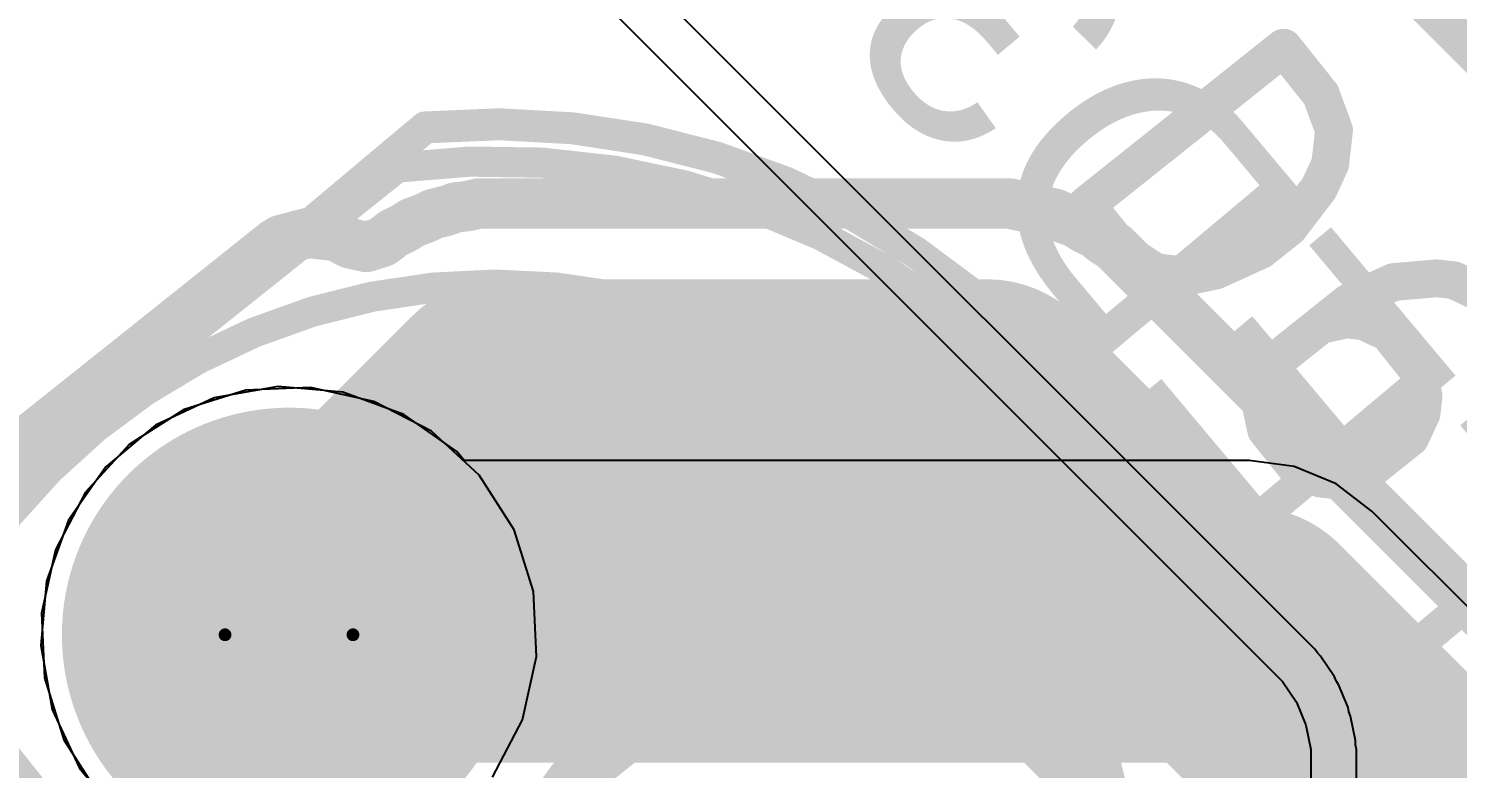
# Model space of a CAD drawing. Header units: inches. Extents: x 0 to 12.4, y -0.6 to 2.2.
# Drawn here: x 1.4063 to 1.6296, y 0.997 to 1.1127 of the extents above; entities that cross this region are included whole.
import ezdxf

# ---------------------------------------------------------------- set-up
doc = ezdxf.new("R2010")
doc.units = ezdxf.units.IN
doc.header["$MEASUREMENT"] = 0
for name, color, linetype in [('Bottom Layer', 5, 'Continuous'), ('Bottom Solder', 6, 'Continuous'), ('Dimension', 6, 'Continuous'), ('Drill Drawing', 1, 'Continuous'), ('Mechanical 4', 56, 'Continuous'), ('Multi-Layer', 9, 'Continuous'), ('Pad Holes', 156, 'Continuous'), ('Top Layer', 1, 'Continuous'), ('Top Overlay', 2, 'Continuous'), ('Top Solder', 216, 'Continuous')]:
    doc.layers.add(name, color=color, linetype=linetype)
doc.styles.add('Arial', font='', dxfattribs={"height": 0.2})
doc.styles.get('Arial').set_extended_font_data('Arial')

# ---------------------------------------------------------------- blocks, each defined once
blk = doc.blocks.new('IR333_A_52')
at = {"layer": 'Bottom Layer'}
h = blk.add_hatch(color=5, dxfattribs=at)
edge = h.paths.add_edge_path()
edge.add_arc((0.0499999, 0), 0.031496, 0, 360)
at = {"layer": 'Bottom Solder'}
h = blk.add_hatch(color=6, dxfattribs=at)
edge = h.paths.add_edge_path()
edge.add_arc((0.0499999, 0), 0.035496, 0, 360)
at = {"layer": 'Multi-Layer'}
h = blk.add_hatch(color=9, dxfattribs=at)
edge = h.paths.add_edge_path()
edge.add_arc((0.0499999, 0), 0.031496, 0, 360)
at = {"layer": 'Pad Holes'}
h = blk.add_hatch(color=7, dxfattribs=at)
edge = h.paths.add_edge_path()
edge.add_arc((0.0499999, 0), 0.017717, 0, 360)
at = {"layer": 'Top Layer'}
h = blk.add_hatch(color=1, dxfattribs=at)
edge = h.paths.add_edge_path()
edge.add_arc((0.0499999, 0), 0.031496, 0, 360)
at = {"layer": 'Top Solder'}
h = blk.add_hatch(color=216, dxfattribs=at)
edge = h.paths.add_edge_path()
edge.add_arc((0.0499999, 0), 0.035496, 0, 360)
at = {"layer": 'Top Overlay'}
for points in [[(-0.1181102, 0, 0.005, 0.005, -0.7350501228491367), (0.0970696, 0.0672869, 0.005, 0.005, 0)], [(0.0970696, 0.0672869, 0.005, 0.005, 0), (0.0970696, -0.067287, 0.005, 0.005, 0)], [(0.0970696, -0.0672869, 0.005, 0.005, -0.7350501228491367), (-0.1181102, 0, 0.005, 0.005, 0)], [(0.0599998, -0.044, 0.005, 0.005, 0), (0.0400003, -0.0440001, 0.005, 0.005, 0)]]:
    blk.add_lwpolyline(points, format="xyseb", dxfattribs=at)
for points in [[(0.0387503, -0.0440001, 0.0025, 0.0025, 1), (0.0412503, -0.0440001, 0.0025, 0.0025, 1)], [(0.0587498, -0.044, 0.0025, 0.0025, 1), (0.0612498, -0.044, 0.0025, 0.0025, 1)], [(0.0958196, -0.0672869, 0.0025, 0.0025, 1), (0.0983196, -0.0672869, 0.0025, 0.0025, 1)], [(0.0958196, -0.067287, 0.0025, 0.0025, 1), (0.0983196, -0.067287, 0.0025, 0.0025, 1)]]:
    blk.add_lwpolyline(points, format="xyseb", close=True, dxfattribs=at)

msp = doc.modelspace()

# ---------------------------------------------------------------- linework, layer by layer
at = {"layer": 'Bottom Layer'}
for p, q in [((1.605983, 1.0170474), (1.4206642, 1.2023665)), ((1.4156175, 1.1973198), (1.6009365, 1.0120005)), ((1.450392, 1.0566096), (1.4402655, 1.0561674)), ((1.4602879, 1.0544157), (1.450392, 1.0566096)), ((1.4402655, 1.0561674), (1.4305984, 1.0531194)), ((1.4692789, 1.0497353), (1.4602879, 1.0544157)), ((1.4305984, 1.0531194), (1.4220496, 1.0476732)), ((1.476752, 1.0428874), (1.4692789, 1.0497353)), ((1.4220496, 1.0476732), (1.4152017, 1.0402001)), ((1.4821982, 1.0343386), (1.476752, 1.0428874)), ((1.4152017, 1.0402001), (1.4105213, 1.0312091)), ((1.4852462, 1.0246715), (1.4821982, 1.0343386)), ((1.4105213, 1.0312091), (1.4083274, 1.0213132)), ((1.4856884, 1.014545), (1.4852462, 1.0246715)), ((1.4083274, 1.0213132), (1.4087696, 1.0111867)), ((1.607354, 1.0156765), (1.605983, 1.0170474)), ((1.4834945, 1.0046491), (1.4856884, 1.014545)), ((1.6077446, 1.015092), (1.607354, 1.0156765)), ((1.6082418, 1.0145948), (1.6077446, 1.015092)), ((1.6103961, 1.0113707), (1.6082418, 1.0145948)), ((1.6009365, 1.0120005), (1.6023075, 1.0106296)), ((1.4087696, 1.0111867), (1.4118176, 1.0015196)), ((1.6023075, 1.0106296), (1.6044618, 1.0074055)), ((1.6106651, 1.0107212), (1.6103961, 1.0113707)), ((1.6110556, 1.0101368), (1.6106651, 1.0107212)), ((1.6125395, 1.0065544), (1.6110556, 1.0101368)), ((1.6044618, 1.0074055), (1.6059457, 1.0038231)), ((1.6126766, 1.0058651), (1.6125395, 1.0065544)), ((1.6129457, 1.0052155), (1.6126766, 1.0058651)), ((1.6137022, 1.0014124), (1.6129457, 1.0052155)), ((1.4788141, 0.9956581), (1.4834945, 1.0046491)), ((1.6059457, 1.0038231), (1.6067022, 1.00002)), ((1.4118176, 1.0015196), (1.4172638, 0.9929708)), ((1.6137022, 1.0007093), (1.6137022, 1.0014124)), ((1.6138393, 1.00002), (1.6137022, 1.0007093)), ((1.6067022, 1.00002), (1.6067022, 0.9980812)), ((1.6138393, 0.9980812), (1.6138393, 1.00002)), ((1.6067022, 0.9980812), (1.6067022, 0.6699006)), ((1.6138393, 0.6699006), (1.6138393, 0.9980812))]:
    msp.add_line(p, q, dxfattribs=at)
at = {"layer": 'Dimension'}
for points in [[(1.6143704, 1.1280377, 0.007874, 0.007874, 0), (1.6697864, 1.0726217, 0.007874, 0.007874, 0)], [(1.4688731, 1.0833646, 0.007874, 0.007874, 0), (1.4696755, 1.0837509, 0.007874, 0.007874, 0)], [(1.4696755, 1.0837509, 0.007874, 0.007874, 0), (1.4699421, 1.0838118, 0.007874, 0.007874, 0)], [(1.4699421, 1.0838118, 0.007874, 0.007874, 0), (1.4699427, 1.083812, 0.007874, 0.007874, 0)], [(1.4699427, 1.083812, 0.007874, 0.007874, 0), (1.4711452, 1.0840865, 0.007874, 0.007874, 0)], [(1.4711452, 1.0840865, 0.007874, 0.007874, 0), (1.4716708, 1.0842379, 0.007874, 0.007874, 0)], [(1.4716708, 1.0842379, 0.007874, 0.007874, 0), (1.4730931, 1.0847355, 0.007874, 0.007874, 0)], [(1.4730931, 1.0847355, 0.007874, 0.007874, 0), (1.4733654, 1.0847662, 0.007874, 0.007874, 0)], [(1.4733654, 1.0847662, 0.007874, 0.007874, 0), (1.4733655, 1.0847662, 0.007874, 0.007874, 0)], [(1.4733655, 1.0847662, 0.007874, 0.007874, 0), (1.4745905, 1.0849043, 0.007874, 0.007874, 0)], [(1.4745905, 1.0849043, 0.007874, 0.007874, 0), (1.4751298, 1.0849959, 0.007874, 0.007874, 0)], [(1.4751298, 1.0849959, 0.007874, 0.007874, 0), (1.4763318, 1.0852702, 0.007874, 0.007874, 0)], [(1.4763318, 1.0852702, 0.007874, 0.007874, 0), (1.4763322, 1.0852703, 0.007874, 0.007874, 0)], [(1.4763322, 1.0852703, 0.007874, 0.007874, 0), (1.4765994, 1.0853313, 0.007874, 0.007874, 0)], [(1.4765994, 1.0853313, 0.007874, 0.007874, 0), (1.4837013, 1.0853313, 0.007874, 0.007874, 0)], [(1.4837013, 1.0853313, 0.007874, 0.007874, 0), (1.5579649, 1.0853313, 0.007874, 0.007874, 0)], [(1.5579649, 1.0853313, 0.007874, 0.007874, 0), (1.559746, 1.0853313, 0.007874, 0.007874, 0)], [(1.559746, 1.0853313, 0.007874, 0.007874, 0), (1.5600133, 1.0852703, 0.007874, 0.007874, 0)], [(1.5600133, 1.0852703, 0.007874, 0.007874, 0), (1.5600135, 1.0852702, 0.007874, 0.007874, 0)], [(1.5600135, 1.0852702, 0.007874, 0.007874, 0), (1.5612154, 1.0849959, 0.007874, 0.007874, 0)], [(1.5612154, 1.0849959, 0.007874, 0.007874, 0), (1.5617548, 1.0849043, 0.007874, 0.007874, 0)], [(1.5617548, 1.0849043, 0.007874, 0.007874, 0), (1.5629799, 1.0847662, 0.007874, 0.007874, 0)], [(1.5629799, 1.0847662, 0.007874, 0.007874, 0), (1.56298, 1.0847662, 0.007874, 0.007874, 0)], [(1.56298, 1.0847662, 0.007874, 0.007874, 0), (1.5632523, 1.0847355, 0.007874, 0.007874, 0)], [(1.5632523, 1.0847355, 0.007874, 0.007874, 0), (1.5635108, 1.0846451, 0.007874, 0.007874, 0)], [(1.5635108, 1.0846451, 0.007874, 0.007874, 0), (1.5635109, 1.084645, 0.007874, 0.007874, 0)], [(1.5635109, 1.084645, 0.007874, 0.007874, 0), (1.5638553, 1.0845245, 0.007874, 0.007874, 0)], [(1.5638553, 1.0845245, 0.007874, 0.007874, 0), (1.5646746, 1.0842378, 0.007874, 0.007874, 0)], [(1.5646746, 1.0842378, 0.007874, 0.007874, 0), (1.5652004, 1.0840864, 0.007874, 0.007874, 0)], [(1.5652004, 1.0840864, 0.007874, 0.007874, 0), (1.5664024, 1.083812, 0.007874, 0.007874, 0)], [(1.5664024, 1.083812, 0.007874, 0.007874, 0), (1.5664028, 1.0838119, 0.007874, 0.007874, 0)], [(1.5664028, 1.0838119, 0.007874, 0.007874, 0), (1.5666699, 1.0837509, 0.007874, 0.007874, 0)], [(1.5666699, 1.0837509, 0.007874, 0.007874, 0), (1.5669167, 1.0836321, 0.007874, 0.007874, 0)], [(1.4646347, 1.0813235, 0.007874, 0.007874, 0), (1.4651136, 1.0815882, 0.007874, 0.007874, 0)], [(1.4651136, 1.0815882, 0.007874, 0.007874, 0), (1.4661575, 1.0822441, 0.007874, 0.007874, 0)], [(1.4661575, 1.0822441, 0.007874, 0.007874, 0), (1.4661579, 1.0822443, 0.007874, 0.007874, 0)], [(1.4661579, 1.0822443, 0.007874, 0.007874, 0), (1.4663896, 1.0823899, 0.007874, 0.007874, 0)], [(1.4663896, 1.0823899, 0.007874, 0.007874, 0), (1.466648, 1.0824803, 0.007874, 0.007874, 0)], [(1.466648, 1.0824803, 0.007874, 0.007874, 0), (1.4666482, 1.0824804, 0.007874, 0.007874, 0)], [(1.4666482, 1.0824804, 0.007874, 0.007874, 0), (1.4678119, 1.0828876, 0.007874, 0.007874, 0)], [(1.4678119, 1.0828876, 0.007874, 0.007874, 0), (1.4683173, 1.0830969, 0.007874, 0.007874, 0)], [(1.4683173, 1.0830969, 0.007874, 0.007874, 0), (1.4688731, 1.0833646, 0.007874, 0.007874, 0)], [(1.5669167, 1.0836321, 0.007874, 0.007874, 0), (1.5669169, 1.083632, 0.007874, 0.007874, 0)], [(1.5669169, 1.083632, 0.007874, 0.007874, 0), (1.5680279, 1.083097, 0.007874, 0.007874, 0)], [(1.5680279, 1.083097, 0.007874, 0.007874, 0), (1.5685333, 1.0828876, 0.007874, 0.007874, 0)], [(1.5685333, 1.0828876, 0.007874, 0.007874, 0), (1.5699557, 1.0823899, 0.007874, 0.007874, 0)], [(1.5699557, 1.0823899, 0.007874, 0.007874, 0), (1.5701876, 1.0822442, 0.007874, 0.007874, 0)], [(1.5701876, 1.0822442, 0.007874, 0.007874, 0), (1.5701877, 1.0822441, 0.007874, 0.007874, 0)], [(1.5701877, 1.0822441, 0.007874, 0.007874, 0), (1.5712315, 1.0815883, 0.007874, 0.007874, 0)], [(1.5712315, 1.0815883, 0.007874, 0.007874, 0), (1.5717105, 1.0813235, 0.007874, 0.007874, 0)], [(1.4450175, 1.079169, 0.007874, 0.007874, 0), (1.4454318, 1.0794275, 0.007874, 0.007874, 0)], [(1.4454318, 1.0794275, 0.007874, 0.007874, 0), (1.445432, 1.0794276, 0.007874, 0.007874, 0)], [(1.445432, 1.0794276, 0.007874, 0.007874, 0), (1.4457433, 1.0796217, 0.007874, 0.007874, 0)], [(1.4457433, 1.0796217, 0.007874, 0.007874, 0), (1.4460981, 1.0797151, 0.007874, 0.007874, 0)], [(1.4460981, 1.0797151, 0.007874, 0.007874, 0), (1.4460982, 1.0797152, 0.007874, 0.007874, 0)], [(1.4460982, 1.0797152, 0.007874, 0.007874, 0), (1.4495831, 1.0806326, 0.007874, 0.007874, 0)], [(1.4495831, 1.0806326, 0.007874, 0.007874, 0), (1.4495832, 1.0806326, 0.007874, 0.007874, 0)], [(1.4495832, 1.0806326, 0.007874, 0.007874, 0), (1.4500206, 1.0807477, 0.007874, 0.007874, 0)], [(1.4500206, 1.0807477, 0.007874, 0.007874, 0), (1.4504701, 1.0806971, 0.007874, 0.007874, 0)], [(1.4504701, 1.0806971, 0.007874, 0.007874, 0), (1.4504702, 1.0806971, 0.007874, 0.007874, 0)], [(1.4504702, 1.0806971, 0.007874, 0.007874, 0), (1.4539663, 1.0803032, 0.007874, 0.007874, 0)], [(1.4539663, 1.0803032, 0.007874, 0.007874, 0), (1.4544159, 1.0802525, 0.007874, 0.007874, 0)], [(1.4544159, 1.0802525, 0.007874, 0.007874, 0), (1.4548167, 1.080043, 0.007874, 0.007874, 0)], [(1.4548167, 1.080043, 0.007874, 0.007874, 0), (1.4548169, 1.0800429, 0.007874, 0.007874, 0)], [(1.4548169, 1.0800429, 0.007874, 0.007874, 0), (1.4566096, 1.0791055, 0.007874, 0.007874, 0)], [(1.4590647, 1.0785536, 0.007874, 0.007874, 0), (1.4614685, 1.0792978, 0.007874, 0.007874, 0)], [(1.4614685, 1.0792978, 0.007874, 0.007874, 0), (1.4616515, 1.0794128, 0.007874, 0.007874, 0)], [(1.4616515, 1.0794128, 0.007874, 0.007874, 0), (1.4620984, 1.0797298, 0.007874, 0.007874, 0)], [(1.4620984, 1.0797298, 0.007874, 0.007874, 0), (1.4630624, 1.0804985, 0.007874, 0.007874, 0)], [(1.4630624, 1.0804985, 0.007874, 0.007874, 0), (1.4630628, 1.0804988, 0.007874, 0.007874, 0)], [(1.4630628, 1.0804988, 0.007874, 0.007874, 0), (1.4632769, 1.0806695, 0.007874, 0.007874, 0)], [(1.4632769, 1.0806695, 0.007874, 0.007874, 0), (1.4635236, 1.0807884, 0.007874, 0.007874, 0)], [(1.4635236, 1.0807884, 0.007874, 0.007874, 0), (1.4635241, 1.0807886, 0.007874, 0.007874, 0)], [(1.4635241, 1.0807886, 0.007874, 0.007874, 0), (1.4646347, 1.0813235, 0.007874, 0.007874, 0)], [(1.5717105, 1.0813235, 0.007874, 0.007874, 0), (1.5728216, 1.0807884, 0.007874, 0.007874, 0)], [(1.5728216, 1.0807884, 0.007874, 0.007874, 0), (1.5728217, 1.0807883, 0.007874, 0.007874, 0)], [(1.5728217, 1.0807883, 0.007874, 0.007874, 0), (1.5730685, 1.0806695, 0.007874, 0.007874, 0)], [(1.5730685, 1.0806695, 0.007874, 0.007874, 0), (1.5738543, 1.0800429, 0.007874, 0.007874, 0)], [(1.5738543, 1.0800429, 0.007874, 0.007874, 0), (1.5742466, 1.07973, 0.007874, 0.007874, 0)], [(1.5742466, 1.07973, 0.007874, 0.007874, 0), (1.5746931, 1.0794132, 0.007874, 0.007874, 0)], [(1.5746931, 1.0794132, 0.007874, 0.007874, 0), (1.5750482, 1.0791901, 0.007874, 0.007874, 0)], [(1.3883459, 1.0339946, 0.007874, 0.007874, 0), (1.4447883, 1.0790069, 0.007874, 0.007874, 0)], [(1.4447883, 1.0790069, 0.007874, 0.007874, 0), (1.4447887, 1.0790072, 0.007874, 0.007874, 0)], [(1.4447887, 1.0790072, 0.007874, 0.007874, 0), (1.4448983, 1.0790946, 0.007874, 0.007874, 0)], [(1.4448983, 1.0790946, 0.007874, 0.007874, 0), (1.445017, 1.0791687, 0.007874, 0.007874, 0)], [(1.445017, 1.0791687, 0.007874, 0.007874, 0), (1.4450175, 1.079169, 0.007874, 0.007874, 0)], [(1.4566096, 1.0791055, 0.007874, 0.007874, 0), (1.4590647, 1.0785536, 0.007874, 0.007874, 0)], [(1.5750482, 1.0791901, 0.007874, 0.007874, 0), (1.5759691, 1.0786114, 0.007874, 0.007874, 0)], [(1.5759691, 1.0786114, 0.007874, 0.007874, 0), (1.5772285, 1.077352, 0.007874, 0.007874, 0)], [(1.5772285, 1.077352, 0.007874, 0.007874, 0), (1.5772286, 1.077352, 0.007874, 0.007874, 0)], [(1.5772286, 1.077352, 0.007874, 0.007874, 0), (1.6645518, 0.9900287, 0.007874, 0.007874, 0)], [(1.4452837, 1.0189489, 0.0393701, 0.0393701, 0), (1.4801504, 1.0538155, 0.0393701, 0.0393701, 0)], [(1.4801504, 1.0538155, 0.0393701, 0.0393701, 0), (1.556195, 1.0538155, 0.0393701, 0.0393701, 0)], [(1.556195, 1.0538155, 0.0393701, 0.0393701, 0), (1.6447777, 0.9652328, 0.0393701, 0.0393701, 0)], [(1.5074203, 1.0203983, 0.007874, 0.007874, 0), (1.5091324, 1.0217987, 0.007874, 0.007874, 0)], [(1.5091324, 1.0217987, 0.007874, 0.007874, 0), (1.5112868, 1.0222998, 0.007874, 0.007874, 0)], [(1.5112868, 1.0222998, 0.007874, 0.007874, 0), (1.5411187, 1.0222998, 0.007874, 0.007874, 0)], [(1.5411187, 1.0222998, 0.007874, 0.007874, 0), (1.5429869, 1.0219282, 0.007874, 0.007874, 0)], [(1.5429869, 1.0219282, 0.007874, 0.007874, 0), (1.5445707, 1.0208699, 0.007874, 0.007874, 0)], [(1.5065019, 1.018386, 0.007874, 0.007874, 0), (1.5074203, 1.0203983, 0.007874, 0.007874, 0)], [(1.5445707, 1.0208699, 0.007874, 0.007874, 0), (1.6118321, 0.9536085, 0.007874, 0.007874, 0)], [(1.5065019, 1.018386, 0.007874, 0.007874, 0), (1.5065658, 1.016175, 0.007874, 0.007874, 0)], [(1.5065658, 1.016175, 0.007874, 0.007874, 0), (1.5070826, 1.014212, 0.007874, 0.007874, 0)], [(1.5065874, 1.0098167, 0.007874, 0.007874, 0), (1.5070826, 1.014212, 0.007874, 0.007874, 0)], [(1.3933268, 1.0082952, 0.007874, 0.007874, 0), (1.4315255, 0.9603967, 0.007874, 0.007874, 0)], [(1.5045379, 1.0058971, 0.007874, 0.007874, 0), (1.5065874, 1.0098167, 0.007874, 0.007874, 0)], [(1.503836, 1.0051906, 0.007874, 0.007874, 0), (1.5045379, 1.0058971, 0.007874, 0.007874, 0)], [(1.4912254, 0.9951339, 0.007874, 0.007874, 0), (1.503836, 1.0051906, 0.007874, 0.007874, 0)], [(1.4897124, 0.9930686, 0.007874, 0.007874, 0), (1.4912254, 0.9951339, 0.007874, 0.007874, 0)]]:
    msp.add_lwpolyline(points, format="xyseb", dxfattribs=at)
for points in [[(1.467707, 1.0837509, 0.003937, 0.003937, 1), (1.471644, 1.0837509, 0.003937, 0.003937, 1)], [(1.467707, 1.0837509, 0.003937, 0.003937, 1), (1.471644, 1.0837509, 0.003937, 0.003937, 1)], [(1.4679736, 1.0838118, 0.003937, 0.003937, 1), (1.4719106, 1.0838118, 0.003937, 0.003937, 1)], [(1.4679736, 1.0838118, 0.003937, 0.003937, 1), (1.4719106, 1.0838118, 0.003937, 0.003937, 1)], [(1.4679742, 1.083812, 0.003937, 0.003937, 1), (1.4719112, 1.083812, 0.003937, 0.003937, 1)], [(1.4679742, 1.083812, 0.003937, 0.003937, 1), (1.4719112, 1.083812, 0.003937, 0.003937, 1)], [(1.4691767, 1.0840865, 0.003937, 0.003937, 1), (1.4731137, 1.0840865, 0.003937, 0.003937, 1)], [(1.4691767, 1.0840865, 0.003937, 0.003937, 1), (1.4731137, 1.0840865, 0.003937, 0.003937, 1)], [(1.4697023, 1.0842379, 0.003937, 0.003937, 1), (1.4736393, 1.0842379, 0.003937, 0.003937, 1)], [(1.4697023, 1.0842379, 0.003937, 0.003937, 1), (1.4736393, 1.0842379, 0.003937, 0.003937, 1)], [(1.4711246, 1.0847355, 0.003937, 0.003937, 1), (1.4750616, 1.0847355, 0.003937, 0.003937, 1)], [(1.4711246, 1.0847355, 0.003937, 0.003937, 1), (1.4750616, 1.0847355, 0.003937, 0.003937, 1)], [(1.4713969, 1.0847662, 0.003937, 0.003937, 1), (1.4753339, 1.0847662, 0.003937, 0.003937, 1)], [(1.4713969, 1.0847662, 0.003937, 0.003937, 1), (1.4753339, 1.0847662, 0.003937, 0.003937, 1)], [(1.471397, 1.0847662, 0.003937, 0.003937, 1), (1.475334, 1.0847662, 0.003937, 0.003937, 1)], [(1.471397, 1.0847662, 0.003937, 0.003937, 1), (1.475334, 1.0847662, 0.003937, 0.003937, 1)], [(1.472622, 1.0849043, 0.003937, 0.003937, 1), (1.476559, 1.0849043, 0.003937, 0.003937, 1)], [(1.472622, 1.0849043, 0.003937, 0.003937, 1), (1.476559, 1.0849043, 0.003937, 0.003937, 1)], [(1.4731613, 1.0849959, 0.003937, 0.003937, 1), (1.4770983, 1.0849959, 0.003937, 0.003937, 1)], [(1.4731613, 1.0849959, 0.003937, 0.003937, 1), (1.4770983, 1.0849959, 0.003937, 0.003937, 1)], [(1.4743633, 1.0852702, 0.003937, 0.003937, 1), (1.4783003, 1.0852702, 0.003937, 0.003937, 1)], [(1.4743633, 1.0852702, 0.003937, 0.003937, 1), (1.4783003, 1.0852702, 0.003937, 0.003937, 1)], [(1.4743637, 1.0852703, 0.003937, 0.003937, 1), (1.4783007, 1.0852703, 0.003937, 0.003937, 1)], [(1.4743637, 1.0852703, 0.003937, 0.003937, 1), (1.4783007, 1.0852703, 0.003937, 0.003937, 1)], [(1.4746309, 1.0853313, 0.003937, 0.003937, 1), (1.4785679, 1.0853313, 0.003937, 0.003937, 1)], [(1.4746309, 1.0853313, 0.003937, 0.003937, 1), (1.4785679, 1.0853313, 0.003937, 0.003937, 1)], [(1.4817328, 1.0853313, 0.003937, 0.003937, 1), (1.4856698, 1.0853313, 0.003937, 0.003937, 1)], [(1.4817328, 1.0853313, 0.003937, 0.003937, 1), (1.4856698, 1.0853313, 0.003937, 0.003937, 1)], [(1.5559964, 1.0853313, 0.003937, 0.003937, 1), (1.5599334, 1.0853313, 0.003937, 0.003937, 1)], [(1.5559964, 1.0853313, 0.003937, 0.003937, 1), (1.5599334, 1.0853313, 0.003937, 0.003937, 1)], [(1.5577775, 1.0853313, 0.003937, 0.003937, 1), (1.5617145, 1.0853313, 0.003937, 0.003937, 1)], [(1.5577775, 1.0853313, 0.003937, 0.003937, 1), (1.5617145, 1.0853313, 0.003937, 0.003937, 1)], [(1.5580448, 1.0852703, 0.003937, 0.003937, 1), (1.5619818, 1.0852703, 0.003937, 0.003937, 1)], [(1.5580448, 1.0852703, 0.003937, 0.003937, 1), (1.5619818, 1.0852703, 0.003937, 0.003937, 1)], [(1.558045, 1.0852702, 0.003937, 0.003937, 1), (1.561982, 1.0852702, 0.003937, 0.003937, 1)], [(1.558045, 1.0852702, 0.003937, 0.003937, 1), (1.561982, 1.0852702, 0.003937, 0.003937, 1)], [(1.5592469, 1.0849959, 0.003937, 0.003937, 1), (1.5631839, 1.0849959, 0.003937, 0.003937, 1)], [(1.5592469, 1.0849959, 0.003937, 0.003937, 1), (1.5631839, 1.0849959, 0.003937, 0.003937, 1)], [(1.5597863, 1.0849043, 0.003937, 0.003937, 1), (1.5637233, 1.0849043, 0.003937, 0.003937, 1)], [(1.5597863, 1.0849043, 0.003937, 0.003937, 1), (1.5637233, 1.0849043, 0.003937, 0.003937, 1)], [(1.5610114, 1.0847662, 0.003937, 0.003937, 1), (1.5649484, 1.0847662, 0.003937, 0.003937, 1)], [(1.5610114, 1.0847662, 0.003937, 0.003937, 1), (1.5649484, 1.0847662, 0.003937, 0.003937, 1)], [(1.5610115, 1.0847662, 0.003937, 0.003937, 1), (1.5649485, 1.0847662, 0.003937, 0.003937, 1)], [(1.5610115, 1.0847662, 0.003937, 0.003937, 1), (1.5649485, 1.0847662, 0.003937, 0.003937, 1)], [(1.5612838, 1.0847355, 0.003937, 0.003937, 1), (1.5652208, 1.0847355, 0.003937, 0.003937, 1)], [(1.5612838, 1.0847355, 0.003937, 0.003937, 1), (1.5652208, 1.0847355, 0.003937, 0.003937, 1)], [(1.5615423, 1.0846451, 0.003937, 0.003937, 1), (1.5654793, 1.0846451, 0.003937, 0.003937, 1)], [(1.5615423, 1.0846451, 0.003937, 0.003937, 1), (1.5654793, 1.0846451, 0.003937, 0.003937, 1)], [(1.5615424, 1.084645, 0.003937, 0.003937, 1), (1.5654794, 1.084645, 0.003937, 0.003937, 1)], [(1.5615424, 1.084645, 0.003937, 0.003937, 1), (1.5654794, 1.084645, 0.003937, 0.003937, 1)], [(1.5618868, 1.0845245, 0.003937, 0.003937, 1), (1.5658238, 1.0845245, 0.003937, 0.003937, 1)], [(1.5618868, 1.0845245, 0.003937, 0.003937, 1), (1.5658238, 1.0845245, 0.003937, 0.003937, 1)], [(1.5627061, 1.0842378, 0.003937, 0.003937, 1), (1.5666431, 1.0842378, 0.003937, 0.003937, 1)], [(1.5627061, 1.0842378, 0.003937, 0.003937, 1), (1.5666431, 1.0842378, 0.003937, 0.003937, 1)], [(1.5632319, 1.0840864, 0.003937, 0.003937, 1), (1.5671689, 1.0840864, 0.003937, 0.003937, 1)], [(1.5632319, 1.0840864, 0.003937, 0.003937, 1), (1.5671689, 1.0840864, 0.003937, 0.003937, 1)], [(1.5644339, 1.083812, 0.003937, 0.003937, 1), (1.5683709, 1.083812, 0.003937, 0.003937, 1)], [(1.5644339, 1.083812, 0.003937, 0.003937, 1), (1.5683709, 1.083812, 0.003937, 0.003937, 1)], [(1.5644343, 1.0838119, 0.003937, 0.003937, 1), (1.5683713, 1.0838119, 0.003937, 0.003937, 1)], [(1.5644343, 1.0838119, 0.003937, 0.003937, 1), (1.5683713, 1.0838119, 0.003937, 0.003937, 1)], [(1.5647014, 1.0837509, 0.003937, 0.003937, 1), (1.5686384, 1.0837509, 0.003937, 0.003937, 1)], [(1.5647014, 1.0837509, 0.003937, 0.003937, 1), (1.5686384, 1.0837509, 0.003937, 0.003937, 1)], [(1.4631451, 1.0815882, 0.003937, 0.003937, 1), (1.4670821, 1.0815882, 0.003937, 0.003937, 1)], [(1.4631451, 1.0815882, 0.003937, 0.003937, 1), (1.4670821, 1.0815882, 0.003937, 0.003937, 1)], [(1.464189, 1.0822441, 0.003937, 0.003937, 1), (1.468126, 1.0822441, 0.003937, 0.003937, 1)], [(1.464189, 1.0822441, 0.003937, 0.003937, 1), (1.468126, 1.0822441, 0.003937, 0.003937, 1)], [(1.4641894, 1.0822443, 0.003937, 0.003937, 1), (1.4681264, 1.0822443, 0.003937, 0.003937, 1)], [(1.4641894, 1.0822443, 0.003937, 0.003937, 1), (1.4681264, 1.0822443, 0.003937, 0.003937, 1)], [(1.4644211, 1.0823899, 0.003937, 0.003937, 1), (1.4683581, 1.0823899, 0.003937, 0.003937, 1)], [(1.4644211, 1.0823899, 0.003937, 0.003937, 1), (1.4683581, 1.0823899, 0.003937, 0.003937, 1)], [(1.4646795, 1.0824803, 0.003937, 0.003937, 1), (1.4686165, 1.0824803, 0.003937, 0.003937, 1)], [(1.4646795, 1.0824803, 0.003937, 0.003937, 1), (1.4686165, 1.0824803, 0.003937, 0.003937, 1)], [(1.4646797, 1.0824804, 0.003937, 0.003937, 1), (1.4686167, 1.0824804, 0.003937, 0.003937, 1)], [(1.4646797, 1.0824804, 0.003937, 0.003937, 1), (1.4686167, 1.0824804, 0.003937, 0.003937, 1)], [(1.4658434, 1.0828876, 0.003937, 0.003937, 1), (1.4697804, 1.0828876, 0.003937, 0.003937, 1)], [(1.4658434, 1.0828876, 0.003937, 0.003937, 1), (1.4697804, 1.0828876, 0.003937, 0.003937, 1)], [(1.4663488, 1.0830969, 0.003937, 0.003937, 1), (1.4702858, 1.0830969, 0.003937, 0.003937, 1)], [(1.4663488, 1.0830969, 0.003937, 0.003937, 1), (1.4702858, 1.0830969, 0.003937, 0.003937, 1)], [(1.4669046, 1.0833646, 0.003937, 0.003937, 1), (1.4708416, 1.0833646, 0.003937, 0.003937, 1)], [(1.4669046, 1.0833646, 0.003937, 0.003937, 1), (1.4708416, 1.0833646, 0.003937, 0.003937, 1)], [(1.5649482, 1.0836321, 0.003937, 0.003937, 1), (1.5688852, 1.0836321, 0.003937, 0.003937, 1)], [(1.5649482, 1.0836321, 0.003937, 0.003937, 1), (1.5688852, 1.0836321, 0.003937, 0.003937, 1)], [(1.5649484, 1.083632, 0.003937, 0.003937, 1), (1.5688854, 1.083632, 0.003937, 0.003937, 1)], [(1.5649484, 1.083632, 0.003937, 0.003937, 1), (1.5688854, 1.083632, 0.003937, 0.003937, 1)], [(1.5660594, 1.083097, 0.003937, 0.003937, 1), (1.5699964, 1.083097, 0.003937, 0.003937, 1)], [(1.5660594, 1.083097, 0.003937, 0.003937, 1), (1.5699964, 1.083097, 0.003937, 0.003937, 1)], [(1.5665648, 1.0828876, 0.003937, 0.003937, 1), (1.5705018, 1.0828876, 0.003937, 0.003937, 1)], [(1.5665648, 1.0828876, 0.003937, 0.003937, 1), (1.5705018, 1.0828876, 0.003937, 0.003937, 1)], [(1.5679872, 1.0823899, 0.003937, 0.003937, 1), (1.5719242, 1.0823899, 0.003937, 0.003937, 1)], [(1.5679872, 1.0823899, 0.003937, 0.003937, 1), (1.5719242, 1.0823899, 0.003937, 0.003937, 1)], [(1.5682191, 1.0822442, 0.003937, 0.003937, 1), (1.5721561, 1.0822442, 0.003937, 0.003937, 1)], [(1.5682191, 1.0822442, 0.003937, 0.003937, 1), (1.5721561, 1.0822442, 0.003937, 0.003937, 1)], [(1.5682192, 1.0822441, 0.003937, 0.003937, 1), (1.5721562, 1.0822441, 0.003937, 0.003937, 1)], [(1.5682192, 1.0822441, 0.003937, 0.003937, 1), (1.5721562, 1.0822441, 0.003937, 0.003937, 1)], [(1.569263, 1.0815883, 0.003937, 0.003937, 1), (1.5732, 1.0815883, 0.003937, 0.003937, 1)], [(1.569263, 1.0815883, 0.003937, 0.003937, 1), (1.5732, 1.0815883, 0.003937, 0.003937, 1)], [(1.4434633, 1.0794275, 0.003937, 0.003937, 1), (1.4474003, 1.0794275, 0.003937, 0.003937, 1)], [(1.4434633, 1.0794275, 0.003937, 0.003937, 1), (1.4474003, 1.0794275, 0.003937, 0.003937, 1)], [(1.4434635, 1.0794276, 0.003937, 0.003937, 1), (1.4474005, 1.0794276, 0.003937, 0.003937, 1)], [(1.4434635, 1.0794276, 0.003937, 0.003937, 1), (1.4474005, 1.0794276, 0.003937, 0.003937, 1)], [(1.4437748, 1.0796217, 0.003937, 0.003937, 1), (1.4477118, 1.0796217, 0.003937, 0.003937, 1)], [(1.4437748, 1.0796217, 0.003937, 0.003937, 1), (1.4477118, 1.0796217, 0.003937, 0.003937, 1)], [(1.4441296, 1.0797151, 0.003937, 0.003937, 1), (1.4480666, 1.0797151, 0.003937, 0.003937, 1)], [(1.4441296, 1.0797151, 0.003937, 0.003937, 1), (1.4480666, 1.0797151, 0.003937, 0.003937, 1)], [(1.4441297, 1.0797152, 0.003937, 0.003937, 1), (1.4480667, 1.0797152, 0.003937, 0.003937, 1)], [(1.4441297, 1.0797152, 0.003937, 0.003937, 1), (1.4480667, 1.0797152, 0.003937, 0.003937, 1)], [(1.4476146, 1.0806326, 0.003937, 0.003937, 1), (1.4515516, 1.0806326, 0.003937, 0.003937, 1)], [(1.4476146, 1.0806326, 0.003937, 0.003937, 1), (1.4515516, 1.0806326, 0.003937, 0.003937, 1)], [(1.4476147, 1.0806326, 0.003937, 0.003937, 1), (1.4515517, 1.0806326, 0.003937, 0.003937, 1)], [(1.4476147, 1.0806326, 0.003937, 0.003937, 1), (1.4515517, 1.0806326, 0.003937, 0.003937, 1)], [(1.4480521, 1.0807477, 0.003937, 0.003937, 1), (1.4519891, 1.0807477, 0.003937, 0.003937, 1)], [(1.4480521, 1.0807477, 0.003937, 0.003937, 1), (1.4519891, 1.0807477, 0.003937, 0.003937, 1)], [(1.4485016, 1.0806971, 0.003937, 0.003937, 1), (1.4524386, 1.0806971, 0.003937, 0.003937, 1)], [(1.4485016, 1.0806971, 0.003937, 0.003937, 1), (1.4524386, 1.0806971, 0.003937, 0.003937, 1)], [(1.4485017, 1.0806971, 0.003937, 0.003937, 1), (1.4524387, 1.0806971, 0.003937, 0.003937, 1)], [(1.4485017, 1.0806971, 0.003937, 0.003937, 1), (1.4524387, 1.0806971, 0.003937, 0.003937, 1)], [(1.4519978, 1.0803032, 0.003937, 0.003937, 1), (1.4559348, 1.0803032, 0.003937, 0.003937, 1)], [(1.4519978, 1.0803032, 0.003937, 0.003937, 1), (1.4559348, 1.0803032, 0.003937, 0.003937, 1)], [(1.4524474, 1.0802525, 0.003937, 0.003937, 1), (1.4563844, 1.0802525, 0.003937, 0.003937, 1)], [(1.4524474, 1.0802525, 0.003937, 0.003937, 1), (1.4563844, 1.0802525, 0.003937, 0.003937, 1)], [(1.4528482, 1.080043, 0.003937, 0.003937, 1), (1.4567852, 1.080043, 0.003937, 0.003937, 1)], [(1.4528482, 1.080043, 0.003937, 0.003937, 1), (1.4567852, 1.080043, 0.003937, 0.003937, 1)], [(1.4528484, 1.0800429, 0.003937, 0.003937, 1), (1.4567854, 1.0800429, 0.003937, 0.003937, 1)], [(1.4528484, 1.0800429, 0.003937, 0.003937, 1), (1.4567854, 1.0800429, 0.003937, 0.003937, 1)], [(1.4595, 1.0792978, 0.003937, 0.003937, 1), (1.463437, 1.0792978, 0.003937, 0.003937, 1)], [(1.4595, 1.0792978, 0.003937, 0.003937, 1), (1.463437, 1.0792978, 0.003937, 0.003937, 1)], [(1.459683, 1.0794128, 0.003937, 0.003937, 1), (1.46362, 1.0794128, 0.003937, 0.003937, 1)], [(1.459683, 1.0794128, 0.003937, 0.003937, 1), (1.46362, 1.0794128, 0.003937, 0.003937, 1)], [(1.4601299, 1.0797298, 0.003937, 0.003937, 1), (1.4640669, 1.0797298, 0.003937, 0.003937, 1)], [(1.4601299, 1.0797298, 0.003937, 0.003937, 1), (1.4640669, 1.0797298, 0.003937, 0.003937, 1)], [(1.4610939, 1.0804985, 0.003937, 0.003937, 1), (1.4650309, 1.0804985, 0.003937, 0.003937, 1)], [(1.4610939, 1.0804985, 0.003937, 0.003937, 1), (1.4650309, 1.0804985, 0.003937, 0.003937, 1)], [(1.4610943, 1.0804988, 0.003937, 0.003937, 1), (1.4650313, 1.0804988, 0.003937, 0.003937, 1)], [(1.4610943, 1.0804988, 0.003937, 0.003937, 1), (1.4650313, 1.0804988, 0.003937, 0.003937, 1)], [(1.4613084, 1.0806695, 0.003937, 0.003937, 1), (1.4652454, 1.0806695, 0.003937, 0.003937, 1)], [(1.4613084, 1.0806695, 0.003937, 0.003937, 1), (1.4652454, 1.0806695, 0.003937, 0.003937, 1)], [(1.4615551, 1.0807884, 0.003937, 0.003937, 1), (1.4654921, 1.0807884, 0.003937, 0.003937, 1)], [(1.4615551, 1.0807884, 0.003937, 0.003937, 1), (1.4654921, 1.0807884, 0.003937, 0.003937, 1)], [(1.4615556, 1.0807886, 0.003937, 0.003937, 1), (1.4654926, 1.0807886, 0.003937, 0.003937, 1)], [(1.4615556, 1.0807886, 0.003937, 0.003937, 1), (1.4654926, 1.0807886, 0.003937, 0.003937, 1)], [(1.4626662, 1.0813235, 0.003937, 0.003937, 1), (1.4666032, 1.0813235, 0.003937, 0.003937, 1)], [(1.4626662, 1.0813235, 0.003937, 0.003937, 1), (1.4666032, 1.0813235, 0.003937, 0.003937, 1)], [(1.569742, 1.0813235, 0.003937, 0.003937, 1), (1.573679, 1.0813235, 0.003937, 0.003937, 1)], [(1.569742, 1.0813235, 0.003937, 0.003937, 1), (1.573679, 1.0813235, 0.003937, 0.003937, 1)], [(1.5708531, 1.0807884, 0.003937, 0.003937, 1), (1.5747901, 1.0807884, 0.003937, 0.003937, 1)], [(1.5708531, 1.0807884, 0.003937, 0.003937, 1), (1.5747901, 1.0807884, 0.003937, 0.003937, 1)], [(1.5708532, 1.0807883, 0.003937, 0.003937, 1), (1.5747902, 1.0807883, 0.003937, 0.003937, 1)], [(1.5708532, 1.0807883, 0.003937, 0.003937, 1), (1.5747902, 1.0807883, 0.003937, 0.003937, 1)], [(1.5711, 1.0806695, 0.003937, 0.003937, 1), (1.575037, 1.0806695, 0.003937, 0.003937, 1)], [(1.5711, 1.0806695, 0.003937, 0.003937, 1), (1.575037, 1.0806695, 0.003937, 0.003937, 1)], [(1.5718858, 1.0800429, 0.003937, 0.003937, 1), (1.5758228, 1.0800429, 0.003937, 0.003937, 1)], [(1.5718858, 1.0800429, 0.003937, 0.003937, 1), (1.5758228, 1.0800429, 0.003937, 0.003937, 1)], [(1.5722781, 1.07973, 0.003937, 0.003937, 1), (1.5762151, 1.07973, 0.003937, 0.003937, 1)], [(1.5722781, 1.07973, 0.003937, 0.003937, 1), (1.5762151, 1.07973, 0.003937, 0.003937, 1)], [(1.5727246, 1.0794132, 0.003937, 0.003937, 1), (1.5766616, 1.0794132, 0.003937, 0.003937, 1)], [(1.5727246, 1.0794132, 0.003937, 0.003937, 1), (1.5766616, 1.0794132, 0.003937, 0.003937, 1)], [(1.4428198, 1.0790069, 0.003937, 0.003937, 1), (1.4467568, 1.0790069, 0.003937, 0.003937, 1)], [(1.4428198, 1.0790069, 0.003937, 0.003937, 1), (1.4467568, 1.0790069, 0.003937, 0.003937, 1)], [(1.4428202, 1.0790072, 0.003937, 0.003937, 1), (1.4467572, 1.0790072, 0.003937, 0.003937, 1)], [(1.4428202, 1.0790072, 0.003937, 0.003937, 1), (1.4467572, 1.0790072, 0.003937, 0.003937, 1)], [(1.4429298, 1.0790946, 0.003937, 0.003937, 1), (1.4468668, 1.0790946, 0.003937, 0.003937, 1)], [(1.4429298, 1.0790946, 0.003937, 0.003937, 1), (1.4468668, 1.0790946, 0.003937, 0.003937, 1)], [(1.4430485, 1.0791687, 0.003937, 0.003937, 1), (1.4469855, 1.0791687, 0.003937, 0.003937, 1)], [(1.4430485, 1.0791687, 0.003937, 0.003937, 1), (1.4469855, 1.0791687, 0.003937, 0.003937, 1)], [(1.443049, 1.079169, 0.003937, 0.003937, 1), (1.446986, 1.079169, 0.003937, 0.003937, 1)], [(1.443049, 1.079169, 0.003937, 0.003937, 1), (1.446986, 1.079169, 0.003937, 0.003937, 1)], [(1.4546411, 1.0791055, 0.003937, 0.003937, 1), (1.4585781, 1.0791055, 0.003937, 0.003937, 1)], [(1.4546411, 1.0791055, 0.003937, 0.003937, 1), (1.4585781, 1.0791055, 0.003937, 0.003937, 1)], [(1.4570962, 1.0785536, 0.003937, 0.003937, 1), (1.4610332, 1.0785536, 0.003937, 0.003937, 1)], [(1.4570962, 1.0785536, 0.003937, 0.003937, 1), (1.4610332, 1.0785536, 0.003937, 0.003937, 1)], [(1.5730797, 1.0791901, 0.003937, 0.003937, 1), (1.5770167, 1.0791901, 0.003937, 0.003937, 1)], [(1.5730797, 1.0791901, 0.003937, 0.003937, 1), (1.5770167, 1.0791901, 0.003937, 0.003937, 1)], [(1.5740006, 1.0786114, 0.003937, 0.003937, 1), (1.5779376, 1.0786114, 0.003937, 0.003937, 1)], [(1.5740006, 1.0786114, 0.003937, 0.003937, 1), (1.5779376, 1.0786114, 0.003937, 0.003937, 1)], [(1.57526, 1.077352, 0.003937, 0.003937, 1), (1.579197, 1.077352, 0.003937, 0.003937, 1)], [(1.57526, 1.077352, 0.003937, 0.003937, 1), (1.579197, 1.077352, 0.003937, 0.003937, 1)], [(1.5752601, 1.077352, 0.003937, 0.003937, 1), (1.5791971, 1.077352, 0.003937, 0.003937, 1)], [(1.5752601, 1.077352, 0.003937, 0.003937, 1), (1.5791971, 1.077352, 0.003937, 0.003937, 1)], [(1.4703079, 1.0538155, 0.019685, 0.019685, 1), (1.4899929, 1.0538155, 0.019685, 0.019685, 1)], [(1.4703079, 1.0538155, 0.019685, 0.019685, 1), (1.4899929, 1.0538155, 0.019685, 0.019685, 1)], [(1.5463525, 1.0538155, 0.019685, 0.019685, 1), (1.5660375, 1.0538155, 0.019685, 0.019685, 1)], [(1.5463525, 1.0538155, 0.019685, 0.019685, 1), (1.5660375, 1.0538155, 0.019685, 0.019685, 1)], [(1.4354412, 1.0189489, 0.019685, 0.019685, 1), (1.4551262, 1.0189489, 0.019685, 0.019685, 1)], [(1.5071639, 1.0217987, 0.003937, 0.003937, 1), (1.5111009, 1.0217987, 0.003937, 0.003937, 1)], [(1.5071639, 1.0217987, 0.003937, 0.003937, 1), (1.5111009, 1.0217987, 0.003937, 0.003937, 1)], [(1.5093183, 1.0222998, 0.003937, 0.003937, 1), (1.5132553, 1.0222998, 0.003937, 0.003937, 1)], [(1.5093183, 1.0222998, 0.003937, 0.003937, 1), (1.5132553, 1.0222998, 0.003937, 0.003937, 1)], [(1.5391502, 1.0222998, 0.003937, 0.003937, 1), (1.5430872, 1.0222998, 0.003937, 0.003937, 1)], [(1.5391502, 1.0222998, 0.003937, 0.003937, 1), (1.5430872, 1.0222998, 0.003937, 0.003937, 1)], [(1.5410184, 1.0219282, 0.003937, 0.003937, 1), (1.5449554, 1.0219282, 0.003937, 0.003937, 1)], [(1.5410184, 1.0219282, 0.003937, 0.003937, 1), (1.5449554, 1.0219282, 0.003937, 0.003937, 1)], [(1.5054518, 1.0203983, 0.003937, 0.003937, 1), (1.5093888, 1.0203983, 0.003937, 0.003937, 1)], [(1.5054518, 1.0203983, 0.003937, 0.003937, 1), (1.5093888, 1.0203983, 0.003937, 0.003937, 1)], [(1.5426022, 1.0208699, 0.003937, 0.003937, 1), (1.5465392, 1.0208699, 0.003937, 0.003937, 1)], [(1.5426022, 1.0208699, 0.003937, 0.003937, 1), (1.5465392, 1.0208699, 0.003937, 0.003937, 1)], [(1.5045334, 1.018386, 0.003937, 0.003937, 1), (1.5084704, 1.018386, 0.003937, 0.003937, 1)], [(1.5045334, 1.018386, 0.003937, 0.003937, 1), (1.5084704, 1.018386, 0.003937, 0.003937, 1)], [(1.5045973, 1.016175, 0.003937, 0.003937, 1), (1.5085343, 1.016175, 0.003937, 0.003937, 1)], [(1.5045973, 1.016175, 0.003937, 0.003937, 1), (1.5085343, 1.016175, 0.003937, 0.003937, 1)], [(1.5051141, 1.014212, 0.003937, 0.003937, 1), (1.5090511, 1.014212, 0.003937, 0.003937, 1)], [(1.5051141, 1.014212, 0.003937, 0.003937, 1), (1.5090511, 1.014212, 0.003937, 0.003937, 1)], [(1.5046189, 1.0098167, 0.003937, 0.003937, 1), (1.5085559, 1.0098167, 0.003937, 0.003937, 1)], [(1.5046189, 1.0098167, 0.003937, 0.003937, 1), (1.5085559, 1.0098167, 0.003937, 0.003937, 1)], [(1.5025694, 1.0058971, 0.003937, 0.003937, 1), (1.5065064, 1.0058971, 0.003937, 0.003937, 1)], [(1.5025694, 1.0058971, 0.003937, 0.003937, 1), (1.5065064, 1.0058971, 0.003937, 0.003937, 1)], [(1.5018675, 1.0051906, 0.003937, 0.003937, 1), (1.5058045, 1.0051906, 0.003937, 0.003937, 1)], [(1.5018675, 1.0051906, 0.003937, 0.003937, 1), (1.5058045, 1.0051906, 0.003937, 0.003937, 1)], [(1.4892569, 0.9951339, 0.003937, 0.003937, 1), (1.4931939, 0.9951339, 0.003937, 0.003937, 1)], [(1.4892569, 0.9951339, 0.003937, 0.003937, 1), (1.4931939, 0.9951339, 0.003937, 0.003937, 1)]]:
    msp.add_lwpolyline(points, format="xyseb", close=True, dxfattribs=at)
at = {"layer": 'Drill Drawing'}
for points in [[(1.4570079, 1.0179291, 0.002, 0.002, 1), (1.4370079, 1.0179291, 0.002, 0.002, 1)], [(1.4365079, 1.0179291, 0.001, 0.001, 1), (1.4375079, 1.0179291, 0.001, 0.001, 1)], [(1.4565079, 1.0179291, 0.001, 0.001, 1), (1.4575079, 1.0179291, 0.001, 0.001, 1)]]:
    msp.add_lwpolyline(points, format="xyseb", close=True, dxfattribs=at)
at = {"layer": 'Mechanical 4'}
for points in [[(1.5716808, 1.0851543, 0.0059055, 0.0059055, 0), (1.6024614, 1.1097014, 0.0059055, 0.0059055, 0)], [(1.6024614, 1.1097014, 0.0059055, 0.0059055, 0), (1.6083059, 1.1023727, 0.0059055, 0.0059055, 0)], [(1.6083059, 1.1023727, 0.0059055, 0.0059055, 0), (1.6103469, 1.0968066, 0.0059055, 0.0059055, 0)], [(1.6097532, 1.0915373, 0.0059055, 0.0059055, 0), (1.6103469, 1.0968066, 0.0059055, 0.0059055, 0)], [(1.4639264, 1.090966, 0.0047244, 0.0047244, -0.7597296939052851), (1.552598, 0.8822017, 0.0047244, 0.0047244, 0)], [(1.6079907, 1.0877337, 0.0059055, 0.0059055, 0), (1.6097532, 1.0915373, 0.0059055, 0.0059055, 0)], [(1.3688197, 1.0151195, 0.0047244, 0.0047244, 0), (1.4639315, 1.0909702, 0.0047244, 0.0047244, 0)], [(1.6032966, 1.0815924, 0.0059055, 0.0059055, 0), (1.6079907, 1.0877337, 0.0059055, 0.0059055, 0)], [(1.5716808, 1.0851543, 0.0059055, 0.0059055, 0), (1.5775254, 1.0778256, 0.0059055, 0.0059055, 0)], [(1.5988994, 1.0780856, 0.0059055, 0.0059055, 0), (1.6032966, 1.0815924, 0.0059055, 0.0059055, 0)], [(1.5918675, 1.0748757, 0.0059055, 0.0059055, 0), (1.5988994, 1.0780856, 0.0059055, 0.0059055, 0)], [(1.5775254, 1.0778256, 0.0059055, 0.0059055, 0), (1.5824979, 1.0745973, 0.0059055, 0.0059055, 0)], [(1.5824979, 1.0745973, 0.0059055, 0.0059055, 0), (1.5877671, 1.0740036, 0.0059055, 0.0059055, 0)], [(1.5877671, 1.0740036, 0.0059055, 0.0059055, 0), (1.5918675, 1.0748757, 0.0059055, 0.0059055, 0)], [(1.6196798, 1.0730763, 0.0059055, 0.0059055, 0), (1.6264149, 1.0736516, 0.0059055, 0.0059055, 0)], [(1.6264149, 1.0736516, 0.0059055, 0.0059055, 0), (1.6290495, 1.0733548, 0.0059055, 0.0059055, 0)], [(1.6126479, 1.0698664, 0.0059055, 0.0059055, 0), (1.6196798, 1.0730763, 0.0059055, 0.0059055, 0)], [(1.6290495, 1.0733548, 0.0059055, 0.0059055, 0), (1.6328531, 1.0715922, 0.0059055, 0.0059055, 0)], [(1.600922, 1.0605151, 0.0059055, 0.0059055, 0), (1.6126479, 1.0698664, 0.0059055, 0.0059055, 0)], [(1.6082507, 1.0663597, 0.0059055, 0.0059055, 0), (1.6123511, 1.0672318, 0.0059055, 0.0059055, 0)], [(1.6123511, 1.0672318, 0.0059055, 0.0059055, 0), (1.6149858, 1.066935, 0.0059055, 0.0059055, 0)], [(1.6149858, 1.066935, 0.0059055, 0.0059055, 0), (1.6187893, 1.0651724, 0.0059055, 0.0059055, 0)], [(1.6187893, 1.0651724, 0.0059055, 0.0059055, 0), (1.623465, 1.0593095, 0.0059055, 0.0059055, 0)], [(1.5991595, 1.0567116, 0.0059055, 0.0059055, 0), (1.600922, 1.0605151, 0.0059055, 0.0059055, 0)], [(1.623465, 1.0593095, 0.0059055, 0.0059055, 0), (1.6243371, 1.0552091, 0.0059055, 0.0059055, 0)], [(1.5988626, 1.0540769, 0.0059055, 0.0059055, 0), (1.5991595, 1.0567116, 0.0059055, 0.0059055, 0)], [(1.5988626, 1.0540769, 0.0059055, 0.0059055, 0), (1.5997347, 1.0499765, 0.0059055, 0.0059055, 0)], [(1.6240402, 1.0525744, 0.0059055, 0.0059055, 0), (1.6243371, 1.0552091, 0.0059055, 0.0059055, 0)], [(1.6222777, 1.0487708, 0.0059055, 0.0059055, 0), (1.6240402, 1.0525744, 0.0059055, 0.0059055, 0)], [(1.5997347, 1.0499765, 0.0059055, 0.0059055, 0), (1.6044104, 1.0441136, 0.0059055, 0.0059055, 0)], [(1.614949, 1.0429263, 0.0059055, 0.0059055, 0), (1.6222777, 1.0487708, 0.0059055, 0.0059055, 0)], [(1.6044104, 1.0441136, 0.0059055, 0.0059055, 0), (1.6082139, 1.042351, 0.0059055, 0.0059055, 0)], [(1.6082139, 1.042351, 0.0059055, 0.0059055, 0), (1.6108486, 1.0420542, 0.0059055, 0.0059055, 0)], [(1.6108486, 1.0420542, 0.0059055, 0.0059055, 0), (1.614949, 1.0429263, 0.0059055, 0.0059055, 0)], [(1.5526267, 0.8822243, 0.0047244, 0.0047244, -0.7597301926920902), (1.3688249, 1.0151238, 0.0047244, 0.0047244, 0)]]:
    msp.add_lwpolyline(points, format="xyseb", dxfattribs=at)
for points in [[(1.600985, 1.1097014, 0.0029527, 0.0029527, 1), (1.6039378, 1.1097014, 0.0029527, 0.0029527, 1)], [(1.600985, 1.1097014, 0.0029527, 0.0029527, 1), (1.6039378, 1.1097014, 0.0029527, 0.0029527, 1)], [(1.6068295, 1.1023727, 0.0029527, 0.0029527, 1), (1.6097823, 1.1023727, 0.0029527, 0.0029527, 1)], [(1.6068295, 1.1023727, 0.0029527, 0.0029527, 1), (1.6097823, 1.1023727, 0.0029527, 0.0029527, 1)], [(1.6088705, 1.0968066, 0.0029527, 0.0029527, 1), (1.6118233, 1.0968066, 0.0029527, 0.0029527, 1)], [(1.6088705, 1.0968066, 0.0029527, 0.0029527, 1), (1.6118233, 1.0968066, 0.0029527, 0.0029527, 1)], [(1.6082768, 1.0915373, 0.0029527, 0.0029527, 1), (1.6112296, 1.0915373, 0.0029527, 0.0029527, 1)], [(1.6082768, 1.0915373, 0.0029527, 0.0029527, 1), (1.6112296, 1.0915373, 0.0029527, 0.0029527, 1)], [(1.4627453, 1.090966, 0.0023622, 0.0023622, 1), (1.4651075, 1.090966, 0.0023622, 0.0023622, 1)], [(1.4627504, 1.0909702, 0.0023622, 0.0023622, 1), (1.4651126, 1.0909702, 0.0023622, 0.0023622, 1)], [(1.6065143, 1.0877337, 0.0029527, 0.0029527, 1), (1.6094671, 1.0877337, 0.0029527, 0.0029527, 1)], [(1.6065143, 1.0877337, 0.0029527, 0.0029527, 1), (1.6094671, 1.0877337, 0.0029527, 0.0029527, 1)], [(1.5702044, 1.0851543, 0.0029527, 0.0029527, 1), (1.5731572, 1.0851543, 0.0029527, 0.0029527, 1)], [(1.5702044, 1.0851543, 0.0029527, 0.0029527, 1), (1.5731572, 1.0851543, 0.0029527, 0.0029527, 1)], [(1.6018202, 1.0815924, 0.0029527, 0.0029527, 1), (1.604773, 1.0815924, 0.0029527, 0.0029527, 1)], [(1.6018202, 1.0815924, 0.0029527, 0.0029527, 1), (1.604773, 1.0815924, 0.0029527, 0.0029527, 1)], [(1.597423, 1.0780856, 0.0029527, 0.0029527, 1), (1.6003758, 1.0780856, 0.0029527, 0.0029527, 1)], [(1.597423, 1.0780856, 0.0029527, 0.0029527, 1), (1.6003758, 1.0780856, 0.0029527, 0.0029527, 1)], [(1.576049, 1.0778256, 0.0029527, 0.0029527, 1), (1.5790018, 1.0778256, 0.0029527, 0.0029527, 1)], [(1.576049, 1.0778256, 0.0029527, 0.0029527, 1), (1.5790018, 1.0778256, 0.0029527, 0.0029527, 1)], [(1.5810215, 1.0745973, 0.0029527, 0.0029527, 1), (1.5839743, 1.0745973, 0.0029527, 0.0029527, 1)], [(1.5810215, 1.0745973, 0.0029527, 0.0029527, 1), (1.5839743, 1.0745973, 0.0029527, 0.0029527, 1)], [(1.5862907, 1.0740036, 0.0029527, 0.0029527, 1), (1.5892435, 1.0740036, 0.0029527, 0.0029527, 1)], [(1.5862907, 1.0740036, 0.0029527, 0.0029527, 1), (1.5892435, 1.0740036, 0.0029527, 0.0029527, 1)], [(1.5903911, 1.0748757, 0.0029527, 0.0029527, 1), (1.5933439, 1.0748757, 0.0029527, 0.0029527, 1)], [(1.5903911, 1.0748757, 0.0029527, 0.0029527, 1), (1.5933439, 1.0748757, 0.0029527, 0.0029527, 1)], [(1.6249385, 1.0736516, 0.0029527, 0.0029527, 1), (1.6278913, 1.0736516, 0.0029527, 0.0029527, 1)], [(1.6249385, 1.0736516, 0.0029527, 0.0029527, 1), (1.6278913, 1.0736516, 0.0029527, 0.0029527, 1)], [(1.5776419, 0.9742467, 0.0047244, 0.0047244, 1), (1.3807907, 0.9742467, 0.0047244, 0.0047244, 1)], [(1.6182034, 1.0730763, 0.0029527, 0.0029527, 1), (1.6211562, 1.0730763, 0.0029527, 0.0029527, 1)], [(1.6182034, 1.0730763, 0.0029527, 0.0029527, 1), (1.6211562, 1.0730763, 0.0029527, 0.0029527, 1)], [(1.6275731, 1.0733548, 0.0029527, 0.0029527, 1), (1.6305259, 1.0733548, 0.0029527, 0.0029527, 1)], [(1.6275731, 1.0733548, 0.0029527, 0.0029527, 1), (1.6305259, 1.0733548, 0.0029527, 0.0029527, 1)], [(1.6111715, 1.0698664, 0.0029527, 0.0029527, 1), (1.6141243, 1.0698664, 0.0029527, 0.0029527, 1)], [(1.6111715, 1.0698664, 0.0029527, 0.0029527, 1), (1.6141243, 1.0698664, 0.0029527, 0.0029527, 1)], [(1.6108747, 1.0672318, 0.0029527, 0.0029527, 1), (1.6138275, 1.0672318, 0.0029527, 0.0029527, 1)], [(1.6108747, 1.0672318, 0.0029527, 0.0029527, 1), (1.6138275, 1.0672318, 0.0029527, 0.0029527, 1)], [(1.6135094, 1.066935, 0.0029527, 0.0029527, 1), (1.6164622, 1.066935, 0.0029527, 0.0029527, 1)], [(1.6135094, 1.066935, 0.0029527, 0.0029527, 1), (1.6164622, 1.066935, 0.0029527, 0.0029527, 1)], [(1.6067743, 1.0663597, 0.0029527, 0.0029527, 1), (1.6097271, 1.0663597, 0.0029527, 0.0029527, 1)], [(1.6173129, 1.0651724, 0.0029527, 0.0029527, 1), (1.6202657, 1.0651724, 0.0029527, 0.0029527, 1)], [(1.6173129, 1.0651724, 0.0029527, 0.0029527, 1), (1.6202657, 1.0651724, 0.0029527, 0.0029527, 1)], [(1.5994456, 1.0605151, 0.0029527, 0.0029527, 1), (1.6023984, 1.0605151, 0.0029527, 0.0029527, 1)], [(1.5994456, 1.0605151, 0.0029527, 0.0029527, 1), (1.6023984, 1.0605151, 0.0029527, 0.0029527, 1)], [(1.6219886, 1.0593095, 0.0029527, 0.0029527, 1), (1.6249414, 1.0593095, 0.0029527, 0.0029527, 1)], [(1.6219886, 1.0593095, 0.0029527, 0.0029527, 1), (1.6249414, 1.0593095, 0.0029527, 0.0029527, 1)], [(1.5976831, 1.0567116, 0.0029527, 0.0029527, 1), (1.6006359, 1.0567116, 0.0029527, 0.0029527, 1)], [(1.5976831, 1.0567116, 0.0029527, 0.0029527, 1), (1.6006359, 1.0567116, 0.0029527, 0.0029527, 1)], [(1.5973862, 1.0540769, 0.0029527, 0.0029527, 1), (1.600339, 1.0540769, 0.0029527, 0.0029527, 1)], [(1.5973862, 1.0540769, 0.0029527, 0.0029527, 1), (1.600339, 1.0540769, 0.0029527, 0.0029527, 1)], [(1.6228607, 1.0552091, 0.0029527, 0.0029527, 1), (1.6258135, 1.0552091, 0.0029527, 0.0029527, 1)], [(1.6228607, 1.0552091, 0.0029527, 0.0029527, 1), (1.6258135, 1.0552091, 0.0029527, 0.0029527, 1)], [(1.6225638, 1.0525744, 0.0029527, 0.0029527, 1), (1.6255166, 1.0525744, 0.0029527, 0.0029527, 1)], [(1.6225638, 1.0525744, 0.0029527, 0.0029527, 1), (1.6255166, 1.0525744, 0.0029527, 0.0029527, 1)], [(1.5982583, 1.0499765, 0.0029527, 0.0029527, 1), (1.6012111, 1.0499765, 0.0029527, 0.0029527, 1)], [(1.5982583, 1.0499765, 0.0029527, 0.0029527, 1), (1.6012111, 1.0499765, 0.0029527, 0.0029527, 1)], [(1.6208013, 1.0487708, 0.0029527, 0.0029527, 1), (1.6237541, 1.0487708, 0.0029527, 0.0029527, 1)], [(1.6208013, 1.0487708, 0.0029527, 0.0029527, 1), (1.6237541, 1.0487708, 0.0029527, 0.0029527, 1)], [(1.602934, 1.0441136, 0.0029527, 0.0029527, 1), (1.6058868, 1.0441136, 0.0029527, 0.0029527, 1)], [(1.602934, 1.0441136, 0.0029527, 0.0029527, 1), (1.6058868, 1.0441136, 0.0029527, 0.0029527, 1)], [(1.6067375, 1.042351, 0.0029527, 0.0029527, 1), (1.6096903, 1.042351, 0.0029527, 0.0029527, 1)], [(1.6067375, 1.042351, 0.0029527, 0.0029527, 1), (1.6096903, 1.042351, 0.0029527, 0.0029527, 1)], [(1.6134726, 1.0429263, 0.0029527, 0.0029527, 1), (1.6164254, 1.0429263, 0.0029527, 0.0029527, 1)], [(1.6134726, 1.0429263, 0.0029527, 0.0029527, 1), (1.6164254, 1.0429263, 0.0029527, 0.0029527, 1)], [(1.6093722, 1.0420542, 0.0029527, 0.0029527, 1), (1.612325, 1.0420542, 0.0029527, 0.0029527, 1)], [(1.6093722, 1.0420542, 0.0029527, 0.0029527, 1), (1.612325, 1.0420542, 0.0029527, 0.0029527, 1)]]:
    msp.add_lwpolyline(points, format="xyseb", close=True, dxfattribs=at)
at = {"layer": 'Top Layer'}
for p, q in [((1.4453142, 1.0567204), (1.435332, 1.0549602)), ((1.4554119, 1.0558369), (1.4453142, 1.0567204)), ((1.435332, 1.0549602), (1.4261455, 1.0506765)), ((1.4649368, 1.0523701), (1.4554119, 1.0558369)), ((1.4732398, 1.0465562), (1.4649368, 1.0523701)), ((1.4261455, 1.0506765), (1.4183808, 1.044161)), ((1.4744096, 1.0451621), (1.4732398, 1.0465562)), ((1.4183808, 1.044161), (1.4125669, 1.035858)), ((1.597071, 1.0451621), (1.4744096, 1.0451621)), ((1.6041194, 1.0442342), (1.597071, 1.0451621)), ((1.6106875, 1.0415136), (1.6041194, 1.0442342)), ((1.6163276, 1.0371857), (1.6106875, 1.0415136)), ((1.6742567, 0.9792567), (1.6163276, 1.0371857)), ((1.4125669, 1.035858), (1.4091001, 1.0263331)), ((1.4091001, 1.0263331), (1.4082166, 1.0162354)), ((1.4082166, 1.0162354), (1.4099768, 1.0062532)), ((1.4099768, 1.0062532), (1.4142605, 0.9970667)), ((1.4142605, 0.9970667), (1.420776, 0.989302))]:
    msp.add_line(p, q, dxfattribs=at)
for points in [[(1.4470079, 1.0179291, 0.04, 0.04, 0), (1.597071, 1.0179291, 0.04, 0.04, 0)], [(1.597071, 1.0179291, 0.04, 0.04, 0), (1.655, 0.9600001, 0.04, 0.04, 0)]]:
    msp.add_lwpolyline(points, format="xyseb", dxfattribs=at)
for points in [[(1.4370079, 1.0179291, 0.02, 0.02, 1), (1.4570079, 1.0179291, 0.02, 0.02, 1)], [(1.587071, 1.0179291, 0.02, 0.02, 1), (1.607071, 1.0179291, 0.02, 0.02, 1)], [(1.587071, 1.0179291, 0.02, 0.02, 1), (1.607071, 1.0179291, 0.02, 0.02, 1)]]:
    msp.add_lwpolyline(points, format="xyseb", close=True, dxfattribs=at)

# ---------------------------------------------------------------- block references
at = {"rotation": 130}
msp.add_blockref('IR333_A_52', (1.4791472, 0.979627), dxfattribs=at)

# ---------------------------------------------------------------- texts
at = {"layer": 'Top Overlay', "style": 'Arial'}
msp.add_text('LED3', height=0.04, rotation=130, dxfattribs=at).set_placement((1.6522557, 1.0311329))

doc.saveas('drawing.dxf')
